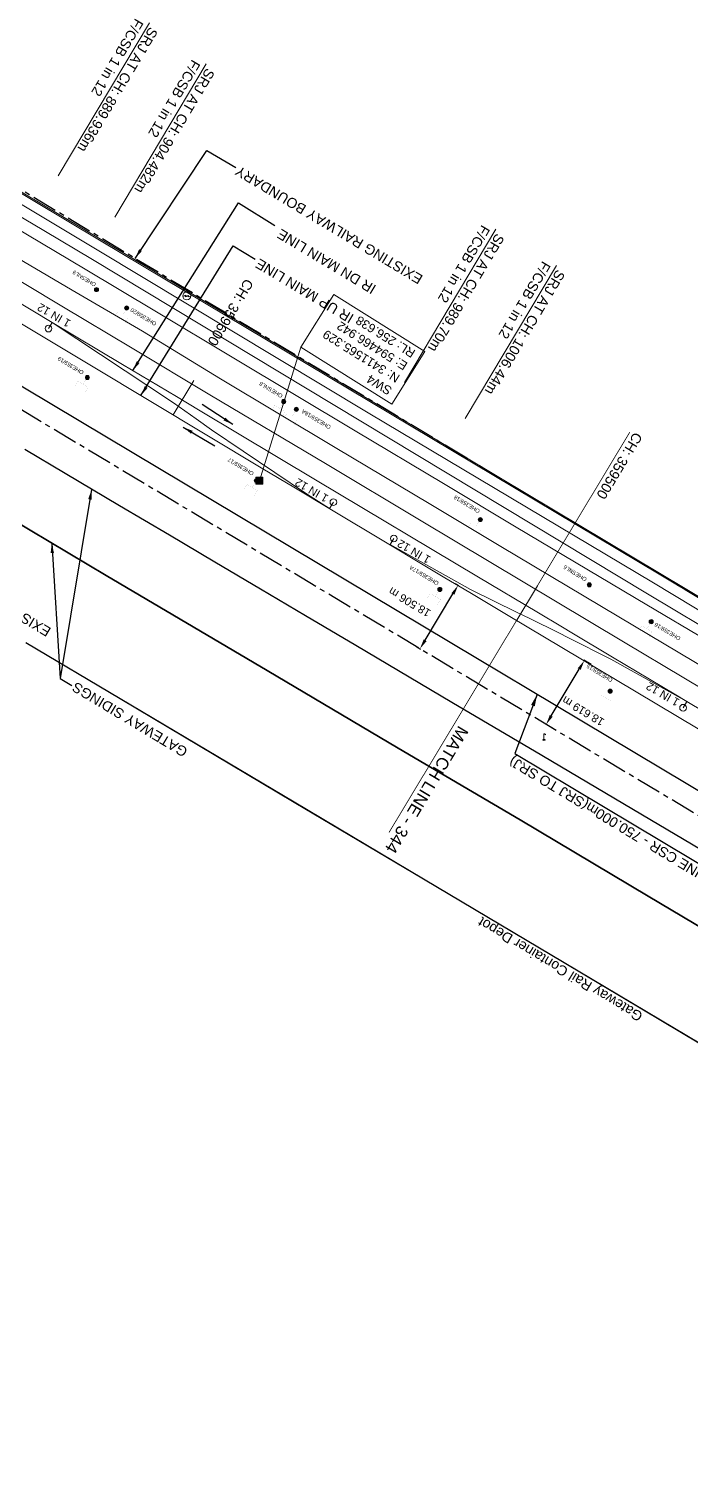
# Model space of a CAD drawing. Header units: metres. Extents: x 593168 to 611286, y 3401475 to 3412398.
# Drawn here: x 594409.3 to 594574.8, y 3411320.5 to 3411678.3 of the extents above; entities that cross this region are included whole.
import ezdxf
from ezdxf.enums import TextEntityAlignment as Align

# ---------------------------------------------------------------- set-up
doc = ezdxf.new("R2010")
doc.units = ezdxf.units.M
doc.header["$MEASUREMENT"] = 0
doc.linetypes.add('CENTER', pattern=[2, 1.25, -0.25, 0.25, -0.25])
doc.linetypes.add('PHANTOM2', pattern=[1.25, 0.625, -0.125, 0.125, -0.125, 0.125, -0.125])
doc.layers.get('Defpoints').update_dxf_attribs({"lineweight": 0})
for name, color, linetype, lineweight in [('Bench_Mark', 7, 'Continuous', 0), ('DFCC BOUNDARY', 6, 'CENTER', 0), ('Electric Pole', 251, 'Continuous', 0), ('Exg track', 7, 'Continuous', 0), ('Existing IR Chainage', 7, 'Continuous', 0), ('Existing IR Track', 7, 'Continuous', 0), ('IR PROP. DETAILS', 190, 'Continuous', 18), ('Lamp_Post', 251, 'Continuous', 0), ('OHE MAST', 8, 'Continuous', 0), ('OHE MAST TEXT', 8, 'Continuous', 0), ("SANEHWAL STN. SRJ'S", 251, 'Continuous', 0), ('Side Details', 251, 'Continuous', 0), ('Subroad Edge', 34, 'Continuous', 0), ('TOPOSTYLEREMARK', 251, 'Continuous', 0), ('Track', 7, 'Continuous', 30), ('Wing Wall', 7, 'Continuous', 0)]:
    doc.layers.add(name, color=color, linetype=linetype, lineweight=lineweight)
doc.layers.add('Existing Railway Boundary', color=7, linetype='CENTER')
doc.layers.add('MATCH LINE', color=7, linetype='Continuous')
doc.styles.get("Standard").update_dxf_attribs({"font": 'arial.ttf'})
doc.styles.add('Style-Arial', font='arial.ttf')
doc.dimstyles.new('ISO-25', dxfattribs={"dimtxt": 2.5, "dimasz": 2.5, "dimexe": 1.25, "dimexo": 0.625, "dimtad": 1, "dimtxsty": 'Standard', "dimcen": 2.5, "dimadec": 0, "dimazin": 0, "dimtfac": 1, "dimtmove": 0, "dimatfit": 3, "dimfxl": 1, "dimarcsym": 0})
doc.dimstyles.get("Standard").update_dxf_attribs({"dimtxt": 2.5, "dimasz": 0.18, "dimexe": 0.18, "dimexo": 0.0625, "dimgap": 0.09, "dimtad": 0, "dimtih": 1, "dimtoh": 1, "dimdec": 3, "dimzin": 0, "dimdsep": 46, "dimtxsty": 'Standard', "dimcen": 0.09, "dimaunit": 1, "dimadec": 4, "dimazin": 0, "dimtfac": 1, "dimtdec": 3, "dimtofl": 0, "dimtmove": 0, "dimatfit": 3, "dimfxl": 1, "dimtolj": 1, "dimtzin": 0, "dimarcsym": 0})

# ---------------------------------------------------------------- blocks, each defined once
blk = doc.blocks.new('EP')
blk.add_hatch(color=8).paths.add_polyline_path([(-0.21, -0.05), (-0.21, 0.16), (-0.93, -0.01), (-0.31, 0.07), (-0.31, -0.19), (0.31, 0), (0.31, -0.24), (0.94, -0.01), (0.41, -0.1), (0.43, 0.15)])
at = {"color": 8}
for p, q in [((-0.93, -0.01), (-0.21, 0.16)), ((-0.31, 0.07), (-0.93, -0.01)), ((-0.31, -0.19), (-0.31, 0.07)), ((0.31, 0), (-0.31, -0.19)), ((-0.21, 0.16), (-0.21, -0.05)), ((-0.21, -0.05), (0.43, 0.15)), ((0.31, -0.24), (0.31, 0)), ((0.43, 0.15), (0.41, -0.1)), ((0.94, -0.01), (0.31, -0.24)), ((0.41, -0.1), (0.94, -0.01))]:
    blk.add_line(p, q, dxfattribs=at)
blk.add_circle((0, 0), 1, dxfattribs=at)
blk = doc.blocks.new('LP')
for points in [[(0, 0), (0, 1.5)], [(0.25, 1.35), (0.44, 1.35)]]:
    blk.add_lwpolyline(points)
for centre, radius, start, end in [((0.07, 0.99), 0.519, 57.6425, 97.3165), ((0.34, 1.33), 0.094, 11.7012, 168.0476)]:
    blk.add_arc(centre, radius, start, end)
at = {"extrusion": (0, 0, -1)}
blk.add_ellipse((0, 0.01), major_axis=(0.308, 0), ratio=0.400495, dxfattribs=at)
blk.add_ellipse((0.35, 1.36), major_axis=(0.0017, 0.0438), ratio=0.461056, start_param=1.74022, end_param=4.575836)
blk = doc.blocks.new('OHE MAST')
h = blk.add_hatch(color=256)
h.dxf.hatch_style = 1
edge = h.paths.add_edge_path()
edge.add_arc((0, 0), 0.514, 0, 360)
at = {"const_width": 0.01}
for points in [[(1.5, 3.5), (1.5, 2), (-1.5, 2), (-1.5, 3.5)], [(0, 2), (0, 0)]]:
    blk.add_lwpolyline(points, dxfattribs=at)
blk.add_circle((0, 0), 0.514)
blk = doc.blocks.new('*D211')
at = {"layer": 'Defpoints', "color": 0, "linetype": 'ByBlock', "ltscale": 5, "transparency": 16777216}
for p in [(594548.09, 3411520.38), (594549.91, 3411519.3), (594540.37, 3411503.31)]:
    blk.add_point(p, dxfattribs=at)
at = {"layer": 'DFCC BOUNDARY', "color": 0, "linetype": 'ByBlock', "lineweight": -2, "ltscale": 5, "transparency": 16777216}
for p, q in [((594539.83, 3411506.54), (594546.81, 3411518.24)), ((594549.8, 3411519.36), (594547.99, 3411520.45)), ((594540.26, 3411503.38), (594538.44, 3411504.46))]:
    blk.add_line(p, q, dxfattribs=at)
at = {"layer": 'DFCC BOUNDARY', "color": 0, "linetype": 'ByBlock', "ltscale": 5, "transparency": 16777216}
for points in [[(594546.45, 3411518.45), (594547.17, 3411518.02), (594548.09, 3411520.38)], [(594539.47, 3411506.76), (594540.19, 3411506.33), (594538.55, 3411504.4)]]:
    blk.add_solid(points, dxfattribs=at)
at = {"layer": 'DFCC BOUNDARY', "color": 0, "linetype": 'ByBlock', "ltscale": 5, "transparency": 16777216, "insert": (594547.8, 3411507.74), "char_height": 2, "attachment_point": 5, "rotation": 149, "style": 'Style-Arial'}
blk.add_mtext('\\A1;18.619 m', dxfattribs=at)
blk = doc.blocks.new('TerminatorOpen_0.5')
at = {"color": 0, "linetype": 'ByBlock', "lineweight": -2}
for q in [(-1, 0.25), (-1, 0), (-1, -0.25)]:
    blk.add_line((0, 0), q, dxfattribs=at)
blk = doc.blocks.new('*D212')
at = {"layer": 'Defpoints', "color": 0, "linetype": 'ByBlock', "ltscale": 5, "transparency": 16777216}
for p in [(594515.68, 3411539.7), (594516.56, 3411539.17), (594506.17, 3411523.83)]:
    blk.add_point(p, dxfattribs=at)
at = {"layer": 'DFCC BOUNDARY', "color": 0, "linetype": 'ByBlock', "lineweight": -2, "ltscale": 5, "transparency": 16777216}
for p, q in [((594515.79, 3411539.63), (594516.67, 3411539.11)), ((594508.33, 3411525.45), (594515.27, 3411537.03)), ((594506.27, 3411523.76), (594507.15, 3411523.24))]:
    blk.add_line(p, q, dxfattribs=at)
at = {"layer": 'DFCC BOUNDARY', "color": 0, "linetype": 'ByBlock', "ltscale": 5, "transparency": 16777216}
for points in [[(594514.92, 3411537.24), (594515.63, 3411536.81), (594516.56, 3411539.17)], [(594507.97, 3411525.66), (594508.68, 3411525.23), (594507.04, 3411523.3)]]:
    blk.add_solid(points, dxfattribs=at)
at = {"layer": 'DFCC BOUNDARY', "color": 0, "linetype": 'ByBlock', "ltscale": 5, "transparency": 16777216, "insert": (594504.44, 3411534.97), "char_height": 2, "attachment_point": 5, "rotation": 149, "style": 'Style-Arial'}
blk.add_mtext('\\A1;18.506 m', dxfattribs=at)
blk = doc.blocks.new('BM')
blk.add_hatch(color=256).paths.add_polyline_path([(-0.88, 0.88), (-0.88, -0.88), (0.88, -0.88), (0.88, 0.88)])
for p, q in [((0.88, 0.88), (-0.88, 0.88)), ((-0.88, 0.88), (-0.88, -0.88)), ((0.88, -0.88), (0.88, 0.88)), ((-0.88, -0.88), (0.88, -0.88))]:
    blk.add_line(p, q)

msp = doc.modelspace()

# ---------------------------------------------------------------- linework, layer by layer
at = {"layer": 'Exg track'}
for p, q in [((594415.1901, 3411604.8896), (594414.2654, 3411603.3352)), ((594484.4798, 3411558.4111), (594485.4045, 3411559.9655)), ((594499.6062, 3411549.3396), (594500.5309, 3411550.894)), ((594573.6749, 3411510.1435), (594572.7502, 3411508.5891))]:
    msp.add_line(p, q, dxfattribs=at)
for centre in [(594414.2654, 3411603.3352), (594485.4045, 3411559.9655), (594500.5309, 3411550.894), (594572.7502, 3411508.5891)]:
    msp.add_circle(centre, 0.8325, dxfattribs=at)
at = {"layer": 'Existing IR Chainage', "color": 7, "linetype": 'Continuous', "lineweight": 13, "flags": 128}
for points in [[(594450.52, 3411590.385), (594445.3883, 3411581.8021)], [(594536.361, 3411539.043), (594531.209, 3411530.4723)]]:
    msp.add_lwpolyline(points, dxfattribs=at)
at = {"layer": 'Existing IR Track', "color": 0, "lineweight": 15, "elevation": 257.2056, "flags": 128}
msp.add_lwpolyline([(594282.1972, 3411679.3861), (594318.1642, 3411657.9231), (594340.1859, 3411644.7751), (594383.1369, 3411619.0768), (594425.3721, 3411593.7691), (594453.7719, 3411576.7202), (594467.8182, 3411568.3123), (594475.5569, 3411563.6713), (594484.9634, 3411558.0262), (594498.4483, 3411549.9489), (594507.8199, 3411544.3186), (594513.2641, 3411541.073), (594519.479, 3411537.3528), (594529.471, 3411531.4105), (594555.8415, 3411515.6274), (594602.3217, 3411487.9196), (594644.358, 3411462.7925), (594729.3674, 3411411.9873), (594772.3499, 3411386.3259), (594785.0258, 3411378.7718), (594791.2193, 3411375.0548), (594818.8469, 3411358.491), (594868.668, 3411328.7776)], dxfattribs=at)
at = {"layer": 'Existing IR Track', "color": 0, "flags": 128}
for points in [[(594769.2937, 3411411.5087), (594738.2403, 3411430.0717), (594719.6103, 3411441.1562), (594699.1271, 3411453.3433), (594680.2945, 3411464.6285), (594660.0293, 3411476.7721), (594641.4131, 3411487.8684), (594622.8963, 3411498.9055), (594608.1998, 3411507.7401), (594594.524, 3411515.9611), (594578.5731, 3411525.4629), (594563.6823, 3411534.332), (594531.0934, 3411553.682), (594512.9012, 3411564.5975), (594490.8917, 3411577.8038), (594460.5673, 3411595.9374), (594440.7721, 3411607.7861), (594423.4013, 3411618.1813), (594405.1079, 3411629.0825), (594390.6763, 3411637.6862), (594374.4748, 3411647.963), (594345.7222, 3411665.0587), (594332.625, 3411672.4152), (594320.5362, 3411679.6422)], [(594767.2177, 3411405.5967), (594751.5359, 3411414.9735), (594736.3358, 3411424.0624), (594716.4471, 3411435.8747), (594697.173, 3411447.3216), (594677.1269, 3411459.3397), (594657.271, 3411471.2437), (594638.2566, 3411482.5939), (594618.8021, 3411494.2072), (594605.0367, 3411502.4598), (594591.7052, 3411510.452), (594575.409, 3411520.1748), (594560.6335, 3411528.9904), (594527.2688, 3411548.9085), (594509.7634, 3411559.3621), (594485.8704, 3411573.6302), (594457.2345, 3411590.7595), (594437.7356, 3411602.7199), (594420.1297, 3411612.9446), (594401.8769, 3411623.6816)], [(594588.8821, 3411506.5762), (594572.9618, 3411516.0885), (594557.9179, 3411525.0771), (594524.3509, 3411545.0964), (594507.3284, 3411555.2917), (594483.4363, 3411569.6011), (594454.5832, 3411586.8164), (594435.1653, 3411598.4253), (594417.5992, 3411608.9271), (594399.5198, 3411619.7442)], [(594484.4798, 3411558.4111), (594478.7145, 3411562.0321), (594454.9655, 3411578.014), (594454.9804, 3411578.0033), (594451.1617, 3411580.7497), (594445.4794, 3411584.7582), (594415.1901, 3411604.8896)], [(594573.6749, 3411510.1435), (594554.7296, 3411520.7335), (594544.1449, 3411526.0723), (594541.713, 3411527.2678), (594534.4558, 3411530.8576), (594531.3464, 3411532.3556), (594519.6982, 3411538.1654), (594499.6062, 3411549.3396)]]:
    msp.add_lwpolyline(points, dxfattribs=at)
at = {"layer": 'Existing IR Track', "color": 0, "lineweight": 15, "flags": 128}
msp.add_lwpolyline([(594586.2924, 3411502.609), (594573.6749, 3411510.1435), (594570.5312, 3411512.0249), (594555.1586, 3411521.2251), (594545.0089, 3411527.2835), (594542.6047, 3411528.7269), (594536.2324, 3411532.5175), (594521.6726, 3411541.1872), (594480.9771, 3411565.5495), (594452.098, 3411582.8049), (594446.1904, 3411586.3611), (594432.7427, 3411594.3815), (594415.1901, 3411604.8896), (594400.2034, 3411613.8586)], dxfattribs=at)
at = {"layer": 'Existing Railway Boundary', "ltscale": 5}
for points in [[(595219.3757, 3411224.4926), (595139.956, 3411236.51), (595055.2514, 3411260.2607), (595055.2471, 3411260.3203), (595019.6301, 3411275.5296), (595019.8343, 3411275.5642), (594996.1386, 3411287.071), (594964.5551, 3411304.37), (594878.4143, 3411354.1285), (594195.4154, 3411765.8048), (594139.4384, 3411820.4266), (594013.2418, 3411902.9335), (593973.1737, 3411931.7423), (593936.2204, 3411951.7466)], [(595669.8324, 3410826.98), (595399.9234, 3410989.4837), (595291.6104, 3411053.682), (595288.8058, 3411055.0412), (595115.987, 3411159.9478), (595049.0891, 3411200.4805), (595006.8535, 3411223.7719), (594961.2843, 3411250.8487), (594295.035, 3411650.4615)]]:
    msp.add_lwpolyline(points, dxfattribs=at)
at = {"layer": 'IR PROP. DETAILS', "lineweight": 30}
for points in [[(594421.9153, 3411580.2998), (594200.4134, 3411712.7266)], [(595050.1331, 3411204.7145), (594421.9153, 3411580.2998)]]:
    msp.add_lwpolyline(points, dxfattribs=at)
at = {"layer": 'MATCH LINE', "linetype": 'PHANTOM2', "ltscale": 15, "const_width": 0.2}
msp.add_lwpolyline([(594559.4502, 3411577.4552), (594499.2948, 3411477.38)], dxfattribs=at)
at = {"layer": "SANEHWAL STN. SRJ'S", "lineweight": 13, "flags": 128}
for points in [[(594439.4441, 3411679.775), (594416.6465, 3411641.4797)], [(594453.6442, 3411669.4847), (594430.8466, 3411631.1894)], [(594526.0029, 3411628.1615), (594503.2053, 3411589.8662)], [(594541.1586, 3411619.1392), (594518.361, 3411580.8439)]]:
    msp.add_lwpolyline(points, dxfattribs=at)
at = {"layer": 'Subroad Edge'}
for points in [[(594743.4914, 3411433.5636, 256.252), (594625.8162, 3411503.3334, 256.1021), (594565.4057, 3411539.8208, 256.0261), (594494.0908, 3411582.2968, 256.191), (594426.3824, 3411623.0386, 256.0981), (594414.3151, 3411630.279, 256.0251), (594392.0459, 3411643.6024, 256.0181), (594332.2068, 3411679.0563, 256.141), (594277.4658, 3411712.2587, 256.196), (594236.9134, 3411736.3523, 256.168), (594204.317, 3411753.9367, 256.188), (594179.417, 3411772.9736, 256.324), (594168.7041, 3411785.0447, 256.251), (594160.2137, 3411800.1846, 256.271), (594124.6682, 3411830.2902, 256.418), (594103.7824, 3411844.1325, 256.5319), (594084.0928, 3411858.7686, 256.8268), (594068.7511, 3411869.013, 256.7349), (594027.3444, 3411891.9881, 256.8348)], [(594741.3132, 3411431.1755, 256.366), (594624.0587, 3411501.0332, 256.14), (594563.9086, 3411537.0264, 256.121), (594492.3074, 3411580.1653, 256.196), (594425.254, 3411620.5933, 256.132), (594413.1004, 3411627.8898, 256.0831), (594390.6829, 3411641.0931, 256.0761), (594330.8517, 3411676.6707, 256.183), (594275.8019, 3411709.961, 256.22), (594235.3906, 3411734.1183, 256.184), (594202.4252, 3411751.0938, 256.409), (594175.6376, 3411770.1478, 256.412), (594165.7046, 3411782.3655, 256.297), (594156.6771, 3411797.4123, 256.159), (594123.5115, 3411827.4402, 256.367), (594101.8387, 3411841.914, 256.5059), (594081.7943, 3411855.4943, 256.9168), (594063.7375, 3411866.4897, 256.8408), (594025.8282, 3411889.3214, 256.7929)]]:
    msp.add_polyline3d(points, dxfattribs=at)
at = {"layer": 'TOPOSTYLEREMARK'}
msp.add_line((594466.942, 3411565.329), (594477.3016, 3411598.6713), dxfattribs=at)
at = {"layer": 'TOPOSTYLEREMARK', "linetype": 'Continuous'}
msp.add_lwpolyline([(594508.2356, 3411597.6292), (594500.0172, 3411584.477), (594477.3016, 3411598.6713), (594485.52, 3411611.8235)], close=True, dxfattribs=at)
at = {"layer": 'Track', "flags": 128}
for points in [[(594408.2979, 3411573.2092), (594418.45, 3411567.1836), (594418.4495, 3411567.1832), (594431.9476, 3411559.1499), (594444.4795, 3411551.7584), (594455.7616, 3411545.0854), (594467.1644, 3411538.3299), (594478.4225, 3411531.6572), (594490.9847, 3411524.2262), (594514.9873, 3411510.0141), (594537.509, 3411496.7108), (594562.6308, 3411481.8013), (594585.2941, 3411468.4417), (594609.0917, 3411454.2913), (594632.9594, 3411440.0854), (594655.5037, 3411426.6873), (594680.6899, 3411411.7998), (594703.2778, 3411398.3407), (594727.4317, 3411384.0722), (594751.2678, 3411369.7725)], [(594400.0795, 3411558.6513), (594428.6768, 3411541.6416), (594468.8907, 3411517.8567), (594501.6206, 3411498.4738), (594532.0343, 3411480.5336), (594564.0116, 3411461.5114), (594595.4478, 3411442.8392), (594626.9208, 3411425.5354), (594660.0002, 3411404.6425), (594693.5037, 3411384.6997), (594727.7631, 3411364.2542), (594736.4359, 3411359.1286), (594735.9831, 3411358.3877)], [(594737.1733, 3411358.6827), (594727.7667, 3411364.2548), (594693.506, 3411384.7009), (594659.993, 3411404.6492), (594626.9261, 3411425.534), (594595.4634, 3411442.8319), (594564.0147, 3411461.5113), (594532.0382, 3411480.5328), (594501.6252, 3411498.4725), (594468.8945, 3411517.8556), (594428.68, 3411541.6406), (594400.0812, 3411558.6511)], [(594408.5985, 3411524.9183), (594432.1433, 3411510.8639), (594475.6118, 3411485.0228), (594507.8978, 3411465.8186), (594543.0173, 3411444.8855), (594577.1525, 3411424.5958), (594610.696, 3411404.5816), (594644.215, 3411384.5964), (594677.7267, 3411364.6435), (594700.111, 3411351.3239), (594720.4673, 3411339.2227), (594720.4673, 3411339.2227)], [(594408.6037, 3411524.9142), (594432.1487, 3411510.8596), (594475.6177, 3411485.0179), (594507.9034, 3411465.8137), (594543.0226, 3411444.8805), (594577.1575, 3411424.5908), (594610.7004, 3411404.5768), (594644.2196, 3411384.5913), (594677.7316, 3411364.638), (594700.116, 3411351.3182), (594719.6971, 3411339.6777), (594719.2425, 3411338.9725)]]:
    msp.add_lwpolyline(points, dxfattribs=at)
at = {"layer": 'Wing Wall'}
msp.add_polyline3d([(594566.7658, 3411541.9324, 256.6079), (594744.8882, 3411435.4281, 256.4859), (594745.0535, 3411435.6549, 256.5019), (594566.907, 3411542.2043, 256.6069), (594427.6473, 3411625.4311, 256.285), (594393.1334, 3411645.9859, 256.411), (594319.6121, 3411689.8167, 256.9318), (594319.5385, 3411689.5439, 256.9258), (594392.9339, 3411645.7499, 256.42), (594427.4322, 3411625.1571, 256.31), (594566.7658, 3411541.9324, 256.6079)], dxfattribs=at)

# ---------------------------------------------------------------- block references
at = {"layer": 'Bench_Mark'}
msp.add_blockref('BM', (594466.942, 3411565.329, 257.194), dxfattribs=at)
at = {"layer": 'Electric Pole', "xscale": 0.9997078270007302, "yscale": 0.9997078270007302, "zscale": 0.9997078270007302}
msp.add_blockref('EP', (594448.7882, 3411611.496, 257.7446), dxfattribs=at)
at = {"layer": 'Lamp_Post', "xscale": 0.9997078269980546, "yscale": 0.9997078269980546, "zscale": 0.9997078269980546}
msp.add_blockref('LP', (594538.0099, 3411500.5251, 259.0602), dxfattribs=at)
at = {"layer": 'OHE MAST', "rotation": 149.0208306544456}
for p in [(594426.2349, 3411613.087), (594433.7701, 3411608.4795), (594423.9741, 3411591.1091), (594473.0155, 3411585.1095), (594476.1684, 3411583.1611), (594466.1417, 3411565.3499), (594522.1287, 3411555.6029), (594512.007, 3411538.1464), (594549.33, 3411539.3054), (594564.7995, 3411530.0983), (594554.5509, 3411512.7143)]:
    msp.add_blockref('OHE MAST', p, dxfattribs=at)

# ---------------------------------------------------------------- texts
at = {"layer": 'Exg track'}
for p in [(594419.9988, 3411605.2568, 171.0999), (594484.3743, 3411561.5032, -0.362), (594509.9191, 3411546.2036, -0.3762), (594572.0759, 3411510.542, -0.3762)]:
    msp.add_text('1 IN 12', height=2, rotation=149.797857, dxfattribs=at).set_placement(p)
at = {"layer": 'Existing IR Chainage', "color": 7, "lineweight": 0, "char_height": 2.5, "attachment_point": 6, "line_spacing_factor": 0.60036, "style": 'Style-Arial'}
for s, insert, rotation in [('CH: 359600', (594454.9364, 3411599.3955), 239.124789), ('CH: 359500', (594552.0606, 3411561.0635), 238.989615)]:
    msp.add_mtext(s, dxfattribs=dict(at, insert=insert, rotation=rotation))
at = {"layer": 'Existing IR Track', "color": 7, "lineweight": -3}
for s, p in [('IR DN MAIN LINE', (594471.7299, 3411627.2977)), ('IR UP MAIN LINE', (594466.3165, 3411619.8809))]:
    msp.add_text(s, height=2.5, rotation=149, dxfattribs=at).set_placement(p, align=Align.MIDDLE_RIGHT)
msp.add_text('GATEWAY SIDINGS', height=2.5, rotation=149, dxfattribs=at).set_placement((594449.2636, 3411498.246))
at = {"layer": 'Existing Railway Boundary', "linetype": 'Continuous', "ltscale": 5}
for p in [(594461.9102, 3411644.127, 613.7163), (594369.0297, 3411556.0314, 613.7163)]:
    msp.add_text('EXISTING RAILWAY BOUNDARY', height=2.5, rotation=149, dxfattribs=at).set_placement(p, align=Align.RIGHT)
at = {"layer": 'IR PROP. DETAILS', "lineweight": 13}
msp.add_text('LOOP LINE CSR - 750.000m(SRJ TO SRJ)', height=2.5, rotation=148.898117, dxfattribs=at).set_placement((594558.6298, 3411478.05), align=Align.MIDDLE_CENTER)
at = {"layer": 'IR PROP. DETAILS'}
msp.add_text('LOOP LINE CSR - 750.000m(SRJ TO SRJ)', height=2.5, rotation=148.898117, dxfattribs=at).set_placement((594558.6298, 3411478.05), align=Align.MIDDLE_CENTER)
at = {"layer": 'MATCH LINE', "linetype": 'Continuous'}
msp.add_text('MATCH LINE - 344', height=3, rotation=239.034667, dxfattribs=at).set_placement((594516.7271, 3411504.3213))
at = {"layer": 'OHE MAST TEXT'}
for s, p in [('OHESNL9', (594426.235, 3411614.6214, 258.462)), ('OHE359/20', (594441.3385, 3411604.8269, 259.035)), ('OHE359/19', (594423.1769, 3411592.6348)), ('OHESNL8', (594472.8699, 3411586.7881, 260.104)), ('OHE359/18A', (594484.9038, 3411578.9847, 260.249)), ('OHE359/17', (594465.6478, 3411567.3778, 258.481)), ('OHE359/18', (594522.129, 3411557.992, 258.128)), ('OHE359/17A', (594511.8522, 3411539.9643, 260.152)), ('OHESNL6', (594548.8315, 3411540.9406, 256.656)), ('OHE359/16', (594572.2604, 3411526.1663, 256.694)), ('OHE359/15', (594555.2955, 3411515.7691, 260.13))]:
    msp.add_text(s, height=1, rotation=149, dxfattribs=at).set_placement(p)
at = {"layer": "SANEHWAL STN. SRJ'S", "lineweight": 13, "char_height": 2.5, "width": 48.267487, "attachment_point": 4, "rotation": 239.23426, "line_spacing_factor": 0.648, "style": 'Style-Arial'}
for s, insert in [('\\pxsm1;SRJ AT CH: 889.936m \\PF/CSB 1 in 12', (594438.8072, 3411679.3566)), ('\\pxsm1;SRJ AT CH: 904.482m \\PF/CSB 1 in 12', (594453.0073, 3411669.0663)), ('\\pxsm1;SRJ AT CH: 989.70m \\PF/CSB 1 in 12', (594525.366, 3411627.7431)), ('\\pxsm1;SRJ AT CH: 1006.44m \\PF/CSB 1 in 12', (594540.5217, 3411618.7208))]:
    msp.add_mtext(s, dxfattribs=dict(at, insert=insert))
at = {"layer": 'Side Details'}
msp.add_text('Gateway Rail Container Depot', height=2.5, rotation=149, dxfattribs=at).set_placement((594562.9393, 3411432.1379, 156.3202))
at = {"layer": 'TOPOSTYLEREMARK', "insert": (594486.5714, 3411594.4071), "char_height": 2.2, "width": 29.546008, "attachment_point": 2, "rotation": 148}
msp.add_mtext('\\pxql;SW4\\PN: 3411565.329\\PE: 594466.942\\PRL: 256.638', dxfattribs=at)

# ---------------------------------------------------------------- dimensions: what is measured, and where the dimension line sits
at = {"layer": 'DFCC BOUNDARY', "color": 7, "linetype": 'ByBlock', "ltscale": 5}
for base, p1, p2, angle, picture, middle in [((594516.5594, 3411539.1719), (594506.1653, 3411523.8267), (594515.6836, 3411539.6971), 59.046558, '*D212', (594504.4443, 3411534.9654)), ((594548.0934, 3411520.3847), (594540.3684, 3411503.3118), (594549.9112, 3411519.2997), 59.16812, '*D211', (594547.7956, 3411507.7379))]:
    dim = msp.add_linear_dim(base=base, p1=p1, p2=p2, angle=angle, dimstyle='Standard', override={"dimtxt": 2, "dimasz": 2.5, "dimexe": 0.125, "dimexo": 0.125, "dimgap": 0.125, "dimtad": 1, "dimtih": 0, "dimtoh": 0, "dimdec": 3, "dimzin": 11, "dimpost": ' m', "dimtxsty": 'Style-Arial', "dimsah": 1, "dimadec": 4, "dimazin": 3, "dimtmove": 2, "dimatfit": 1, "dimldrblk": 'TerminatorOpen_0.5', "dimfrac": 2, "dimtzin": 11}, dxfattribs=at)
    dim.commit()
    dim.dimension.update_dxf_attribs({"geometry": picture, "text_midpoint": middle, "dimtype": 129, "text_rotation": 149})

# ---------------------------------------------------------------- leaders
at = {"layer": 'Existing IR Track', "color": 7, "lineweight": -3}
for points, override in [([(594435.3147, 3411592.8476), (594461.6894, 3411634.8126), (594470.7816, 3411629.1067)], {"dimtxt": 3, "dimasz": 2.5, "dimgap": 0.625, "dimtad": 0, "dimdec": 3, "dimzin": 2, "dimtdec": 3}), ([(594437.3471, 3411586.6099), (594460.3751, 3411624.0145), (594465.8684, 3411620.685)], {"dimtxt": 3, "dimasz": 2.5, "dimgap": 0.625, "dimtad": 0, "dimdec": 3, "dimzin": 2, "dimtdec": 3}), ([(594460.3111, 3411579.3544), (594452.6506, 3411584.3829)], {"dimtxt": 3, "dimasz": 2.5, "dimtad": 0, "dimdec": 3, "dimzin": 2, "dimtdec": 3}), ([(594447.9044, 3411578.6947), (594455.8348, 3411574.0072)], {"dimtxt": 3, "dimasz": 2.5, "dimtad": 0, "dimdec": 3, "dimzin": 2, "dimtdec": 3}), ([(594424.9975, 3411563.1214), (594417.1386, 3411515.9272), (594420.0977, 3411514.1447)], {"dimtxt": 3, "dimasz": 2.5, "dimtad": 0, "dimdec": 3, "dimzin": 2, "dimtdec": 3}), ([(594415.0451, 3411549.7507), (594417.1386, 3411515.9272), (594420.0977, 3411514.1447)], {"dimtxt": 3, "dimasz": 2.5, "dimtad": 0, "dimdec": 3, "dimzin": 2, "dimtdec": 3})]:
    msp.add_leader(points, dimstyle='ISO-25', override=override, dxfattribs=at)
at = {"layer": 'Existing Railway Boundary', "linetype": 'Continuous', "ltscale": 5}
msp.add_leader([(594435.8596, 3411620.8775), (594453.7864, 3411647.8692), (594461.0795, 3411643.5726)], dimstyle='ISO-25', override={"dimtxt": 3, "dimasz": 2.5, "dimgap": 0.625, "dimtad": 0, "dimdec": 3, "dimzin": 2, "dimtdec": 3}, dxfattribs=at)
at = {"layer": 'IR PROP. DETAILS'}
msp.add_leader([(594536.3045, 3411511.9112), (594530.7555, 3411497.147), (594586.129, 3411464.0069)], dimstyle='Standard', override={"dimasz": 3, "dimgap": 0.25}, dxfattribs=at)

doc.saveas('drawing.dxf')
